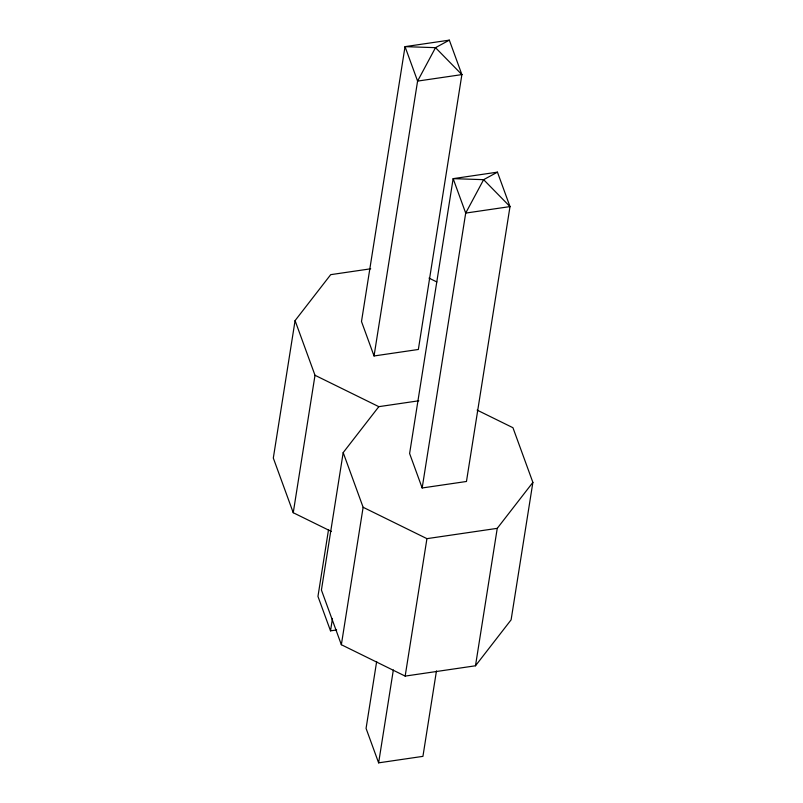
<?xml version="1.0" encoding="UTF-8"?>
<svg xmlns="http://www.w3.org/2000/svg" width="803" height="803" viewBox="0 0 803 803"><rect width="100%" height="100%" fill="white"/><g stroke="black" fill="none" stroke-linecap="round" stroke-linejoin="round"><path stroke-width="1.2" d="M370.715 268.794L330.706 274.656L295.082 320.608L273.311 458.051L293.246 512.726L331.308 531.435M293.246 512.726L315.007 375.282L295.082 320.608M328.547 529.538L317.958 596.408L330.515 630.847L336.668 629.953M418.825 400.787L378.825 406.659L343.192 452.601L321.421 590.044L341.355 644.719L405.164 676.096L475.486 665.787L511.109 619.836L532.881 482.392L512.946 427.718L477.123 410.102M330.515 630.847L332.472 618.471M374.047 355.97L417.59 81.093L435.507 47.668L449.329 40.15L461.886 74.599L418.353 349.476L374.047 355.97L361.491 321.521L405.033 46.644L449.329 40.15M341.355 644.719L363.127 507.285L343.192 452.601M376.657 661.542L366.068 728.401L378.625 762.85L422.93 756.356L436.461 670.917M378.625 762.85L393.34 669.983M422.167 487.973L465.7 213.086L483.627 179.671L497.448 172.153L510.005 206.592L466.463 481.479L422.167 487.973L409.61 453.524L453.143 178.647L497.448 172.153M405.164 676.096L426.935 538.652L497.248 528.344L532.881 482.392M475.486 665.787L497.248 528.344M429.013 278.109L436.842 281.963M315.007 375.282L378.825 406.659M363.127 507.285L426.935 538.652M461.886 74.599L417.59 81.093L405.033 46.644L435.507 47.668L461.886 74.599M510.005 206.592L465.7 213.086L453.143 178.647L483.627 179.671L510.005 206.592"/></g></svg>
